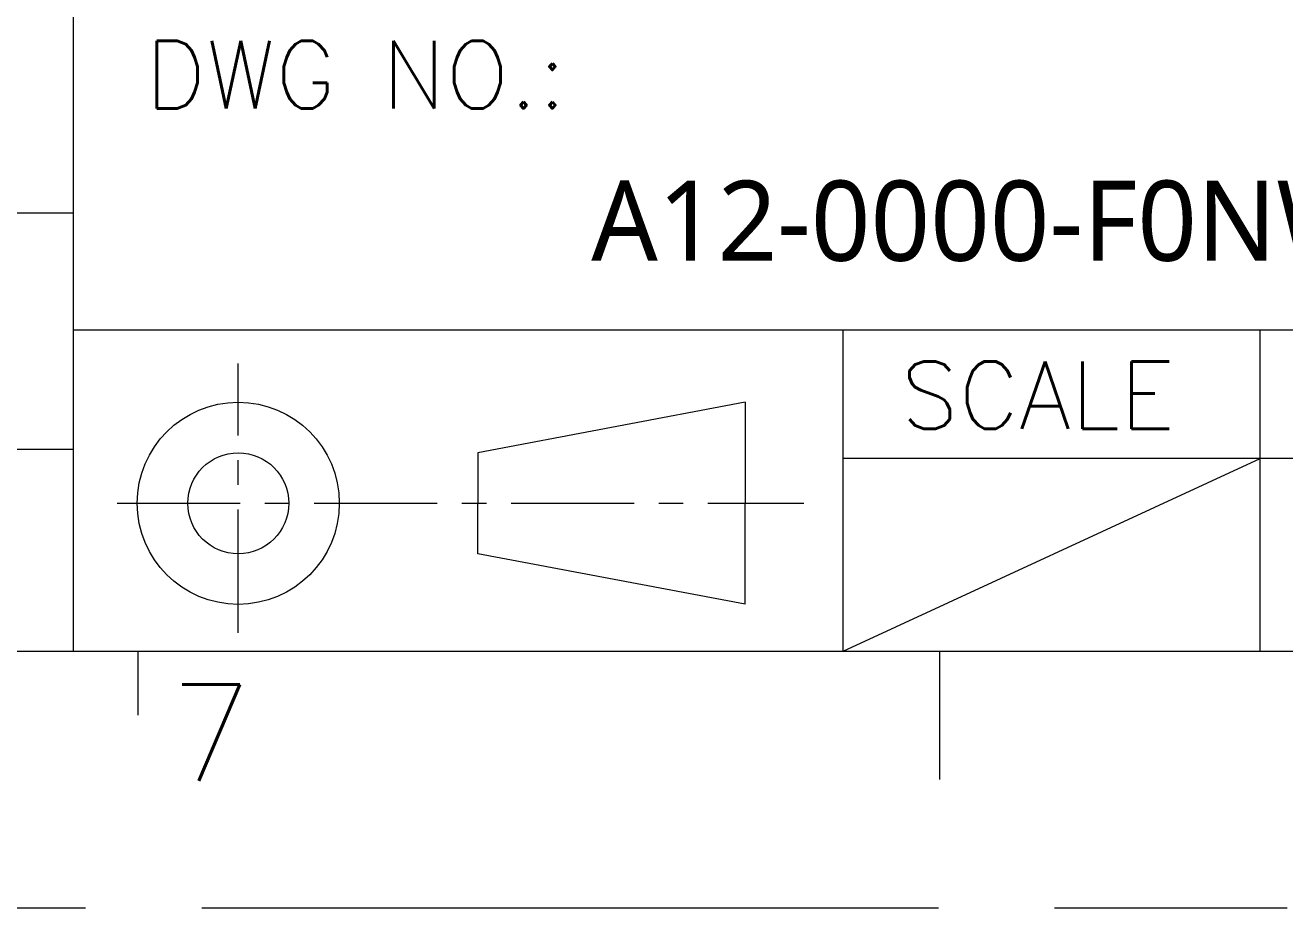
# Model space of a CAD drawing. Extents: x 3811 to 4253, y -432 to -307.
# Drawn here: x 4221.19 to 4237.44, y -431.74 to -420.37 of the extents above; entities that cross this region are included whole.
import ezdxf

# ---------------------------------------------------------------- set-up
doc = ezdxf.new("R2010")
doc.units = 0
doc.linetypes.add('CENTER', pattern=[50.8, 31.75, -6.35, 6.35, -6.35])
doc.linetypes.add('PHANTOM', pattern=[29.5, 9.5, -1.5, 3, -1.5, 3, -1.5, 9.5])
doc.layers.get('0').update_dxf_attribs({"lineweight": 9})
doc.layers.add('0PAPERF', color=2, linetype='PHANTOM', lineweight=9, plot=False)
doc.styles.add('SIMPLEX', font='simplex.shx')
doc.styles.get("Standard").update_dxf_attribs({"font": 'PMingLiU.ttf'})

msp = doc.modelspace()

# ---------------------------------------------------------------- linework, layer by layer
for p, q in [((4221.816, -428.434), (4221.816, -415.2)), ((4221.816, -422.791), (4191.21, -422.791)), ((4247.872, -424.299), (4221.816, -424.299)), ((4231.742, -428.434), (4231.742, -424.299)), ((4237.119, -428.434), (4237.119, -424.299)), ((4230.476, -425.226), (4227.029, -425.877)), ((4230.476, -425.226), (4230.476, -426.529)), ((4201.55, -425.831), (4221.816, -425.831)), ((4227.029, -425.877), (4227.029, -426.529)), ((4231.742, -428.434), (4237.119, -425.953)), ((4247.872, -425.953), (4231.742, -425.953)), ((4227.029, -427.18), (4227.029, -426.529)), ((4230.476, -427.831), (4230.476, -426.529)), ((4230.476, -427.831), (4227.029, -427.18)), ((4088.226, -428.434), (4247.872, -428.434)), ((4222.643, -428.434), (4222.643, -429.262)), ((4232.983, -428.434), (4232.983, -430.089))]:
    msp.add_line(p, q)
at = {"linetype": 'CENTER', "ltscale": 0.05}
for p, q in [((4223.939, -428.197), (4223.939, -424.729)), ((4222.377, -426.529), (4231.235, -426.529))]:
    msp.add_line(p, q, dxfattribs=at)
for radius in [1.303, 0.651]:
    msp.add_circle((4223.939, -426.529), radius)
at = {"layer": '0PAPERF'}
msp.add_line((4083.469, -431.743), (4253.084, -431.743), dxfattribs=at)

# ---------------------------------------------------------------- texts
at = {"style": 'SIMPLEX'}
for s, height, p in [('DWG NO.:', 0.8685, (4222.742, -421.438)), ('SCALE ', 0.8685, (4232.484, -425.568)), ('7', 1.241, (4223.057, -430.105))]:
    msp.add_text(s, height=height, dxfattribs=at).set_placement(p)
at = {"color": 0, "insert": (4236.275, -422.894), "char_height": 1.0332, "width": 49.73325, "attachment_point": 5}
msp.add_mtext('{\\fMicrosoft JhengHei|b0|i0|c136|p18;\\C256;A12-0000-F0NW0323A00}', dxfattribs=at)

doc.saveas('drawing.dxf')
